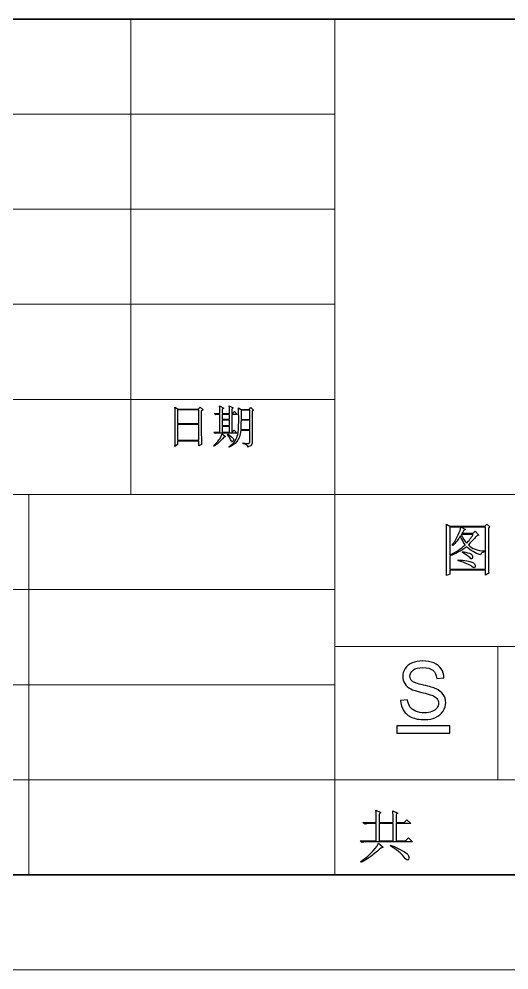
# Model space of a CAD drawing. Header units: millimetres. Extents: x -894 to 2281, y 379 to 1725.
# Drawn here: x -559.2 to -443.4, y 378.7 to 603.3 of the extents above; entities that cross this region are included whole.
import ezdxf

# ---------------------------------------------------------------- set-up
doc = ezdxf.new("R2010")
doc.units = ezdxf.units.MM
doc.layers.add('layer 1', color=7, linetype='Continuous')

msp = doc.modelspace()

# ---------------------------------------------------------------- linework, layer by layer
at = {"layer": 'layer 1', "lineweight": 35}
for points in [[(93.735, 603.34), (93.735, 603.34), (-773.752, 603.34), (-773.752, 603.34)], [(-773.752, 401.164), (-773.752, 401.164), (93.735, 401.164), (93.735, 401.164)]]:
    msp.add_open_spline(points, degree=3, dxfattribs=at)
at = {"layer": 'layer 1', "color": 1, "lineweight": 9}
for points in [[(-532.783, 603.34), (-532.783, 603.34), (-532.783, 603.34), (-532.783, 603.34)], [(-532.783, 603.34), (-532.783, 603.34), (-532.783, 491.02), (-532.783, 491.02)], [(-484.589, 603.34), (-484.589, 603.34), (-484.589, 603.34), (-484.589, 603.34)], [(-484.589, 603.34), (-484.589, 603.34), (-484.589, 401.164), (-484.589, 401.164)], [(-484.589, 580.876), (-484.589, 580.876), (-773.752, 580.876), (-773.752, 580.876)], [(-484.589, 580.876), (-484.589, 580.876), (-484.589, 580.876), (-484.589, 580.876)], [(-484.589, 558.412), (-484.589, 558.412), (-773.752, 558.412), (-773.752, 558.412)], [(-484.589, 558.412), (-484.589, 558.412), (-484.589, 558.412), (-484.589, 558.412)], [(-484.589, 535.948), (-484.589, 535.948), (-773.752, 535.948), (-773.752, 535.948)], [(-484.589, 535.948), (-484.589, 535.948), (-484.589, 535.948), (-484.589, 535.948)], [(-484.589, 513.484), (-484.589, 513.484), (-773.752, 513.484), (-773.752, 513.484)], [(-484.589, 513.484), (-484.589, 513.484), (-484.589, 513.484), (-484.589, 513.484)], [(-195.427, 491.02), (-195.427, 491.02), (-773.752, 491.02), (-773.752, 491.02)], [(-556.88, 491.02), (-556.88, 491.02), (-556.88, 491.02), (-556.88, 491.02)], [(-556.88, 491.02), (-556.88, 491.02), (-556.88, 401.164), (-556.88, 401.164)], [(-484.589, 468.556), (-484.589, 468.556), (-773.752, 468.556), (-773.752, 468.556)], [(-484.589, 468.556), (-484.589, 468.556), (-484.589, 468.556), (-484.589, 468.556)], [(-195.427, 455.078), (-195.427, 455.078), (-484.589, 455.078), (-484.589, 455.078)], [(-446.034, 455.078), (-446.034, 455.078), (-446.034, 455.078), (-446.034, 455.078)], [(-446.034, 455.078), (-446.034, 455.078), (-446.034, 423.628), (-446.034, 423.628)], [(-484.589, 446.092), (-484.589, 446.092), (-773.752, 446.092), (-773.752, 446.092)], [(-484.589, 446.092), (-484.589, 446.092), (-484.589, 446.092), (-484.589, 446.092)], [(-195.427, 423.628), (-195.427, 423.628), (-773.752, 423.628), (-773.752, 423.628)], [(-894.236, 378.7), (-894.236, 378.7), (117.832, 378.7), (117.832, 378.7)]]:
    msp.add_open_spline(points, degree=3, dxfattribs=at)
at = {"layer": 'layer 1', "color": 1}
for points, knots in [([(-522.315, 502.385), (-522.315, 502.385), (-521.685, 502.805), (-521.685, 502.805), (-521.685, 502.805), (-521.685, 502.805), (-521.685, 503.646), (-521.685, 503.646), (-521.685, 503.646), (-521.685, 503.646), (-516.682, 503.646), (-516.682, 503.646), (-516.682, 503.646), (-516.682, 503.646), (-516.682, 502.511), (-516.682, 502.511), (-516.682, 502.511), (-516.682, 502.511), (-516.051, 502.848), (-516.051, 502.848), (-516.051, 502.848), (-516.079, 503.52), (-516.093, 504.263), (-516.093, 505.076), (-516.093, 505.076), (-516.093, 505.076), (-516.093, 510.752), (-516.093, 510.752), (-516.093, 510.752), (-516.093, 510.752), (-515.672, 511.005), (-515.672, 511.005), (-515.672, 511.005), (-515.672, 511.005), (-516.388, 511.635), (-516.388, 511.635), (-516.388, 511.635), (-516.388, 511.635), (-516.807, 511.215), (-516.807, 511.215), (-516.807, 511.215), (-516.807, 511.215), (-521.558, 511.215), (-521.558, 511.215), (-521.558, 511.215), (-521.558, 511.215), (-522.315, 511.635), (-522.315, 511.635), (-522.315, 511.635), (-522.288, 509.925), (-522.274, 508.377), (-522.274, 506.988), (-522.274, 506.988), (-522.274, 505.602), (-522.288, 504.066), (-522.315, 502.385)], [0, 0, 0, 0, 0.0714286, 0.0714286, 0.0714286, 0.0714286, 0.1428571, 0.1428571, 0.1428571, 0.1428571, 0.2142857, 0.2142857, 0.2142857, 0.2142857, 0.2857143, 0.2857143, 0.2857143, 0.2857143, 0.3571429, 0.3571429, 0.3571429, 0.3571429, 0.4285714, 0.4285714, 0.4285714, 0.4285714, 0.5, 0.5, 0.5, 0.5, 0.5714286, 0.5714286, 0.5714286, 0.5714286, 0.6428571, 0.6428571, 0.6428571, 0.6428571, 0.7142857, 0.7142857, 0.7142857, 0.7142857, 0.7857143, 0.7857143, 0.7857143, 0.7857143, 0.8571429, 0.8571429, 0.8571429, 0.8571429, 0.9285714, 0.9285714, 0.9285714, 0.9285714, 1, 1, 1, 1]), ([(-521.685, 511.005), (-521.685, 511.005), (-516.682, 511.005), (-516.682, 511.005), (-516.682, 511.005), (-516.682, 511.005), (-516.682, 507.767), (-516.682, 507.767), (-516.682, 507.767), (-516.682, 507.767), (-521.685, 507.767), (-521.685, 507.767), (-521.685, 507.767), (-521.685, 507.767), (-521.685, 511.005), (-521.685, 511.005)], [0, 0, 0, 0, 0.25, 0.25, 0.25, 0.25, 0.5, 0.5, 0.5, 0.5, 0.75, 0.75, 0.75, 0.75, 1, 1, 1, 1]), ([(-511.72, 510.163), (-511.72, 510.163), (-513.024, 510.163), (-513.024, 510.163), (-513.024, 510.163), (-513.024, 510.163), (-512.687, 509.826), (-512.687, 509.826), (-512.687, 509.826), (-512.687, 509.826), (-512.098, 509.954), (-512.098, 509.954), (-512.098, 509.954), (-512.098, 509.954), (-511.72, 509.954), (-511.72, 509.954), (-511.72, 509.954), (-511.72, 509.954), (-511.72, 505.749), (-511.72, 505.749), (-511.72, 505.749), (-511.72, 505.749), (-513.15, 505.749), (-513.15, 505.749), (-513.15, 505.749), (-513.15, 505.749), (-512.812, 505.411), (-512.812, 505.411), (-512.812, 505.411), (-512.812, 505.411), (-512.224, 505.539), (-512.224, 505.539), (-512.224, 505.539), (-512.224, 505.539), (-507.727, 505.539), (-507.727, 505.539), (-507.727, 505.539), (-507.727, 505.539), (-508.356, 506.253), (-508.356, 506.253), (-508.356, 506.253), (-508.356, 506.253), (-508.819, 505.749), (-508.819, 505.749), (-508.819, 505.749), (-508.819, 505.749), (-508.903, 505.749), (-508.903, 505.749), (-508.903, 505.749), (-508.903, 505.749), (-508.903, 509.954), (-508.903, 509.954), (-508.903, 509.954), (-508.903, 509.954), (-507.599, 509.954), (-507.599, 509.954), (-507.599, 509.954), (-507.599, 509.954), (-508.272, 510.626), (-508.272, 510.626), (-508.272, 510.626), (-508.272, 510.626), (-508.735, 510.163), (-508.735, 510.163), (-508.735, 510.163), (-508.735, 510.163), (-508.903, 510.163), (-508.903, 510.163), (-508.903, 510.163), (-508.903, 510.163), (-508.903, 511.172), (-508.903, 511.172), (-508.903, 511.172), (-508.903, 511.172), (-508.566, 511.466), (-508.566, 511.466), (-508.566, 511.466), (-508.566, 511.466), (-509.492, 511.929), (-509.492, 511.929), (-509.492, 511.929), (-509.463, 511.256), (-509.449, 510.668), (-509.449, 510.163), (-509.449, 510.163), (-509.449, 510.163), (-511.173, 510.163), (-511.173, 510.163), (-511.173, 510.163), (-511.173, 510.163), (-511.173, 511.131), (-511.173, 511.131), (-511.173, 511.131), (-511.173, 511.131), (-510.794, 511.425), (-510.794, 511.425), (-510.794, 511.425), (-510.794, 511.425), (-511.763, 511.929), (-511.763, 511.929), (-511.763, 511.929), (-511.734, 511.453), (-511.72, 510.863), (-511.72, 510.163)], [0, 0, 0, 0, 0.0384615, 0.0384615, 0.0384615, 0.0384615, 0.0769231, 0.0769231, 0.0769231, 0.0769231, 0.1153846, 0.1153846, 0.1153846, 0.1153846, 0.1538462, 0.1538462, 0.1538462, 0.1538462, 0.1923077, 0.1923077, 0.1923077, 0.1923077, 0.2307692, 0.2307692, 0.2307692, 0.2307692, 0.2692308, 0.2692308, 0.2692308, 0.2692308, 0.3076923, 0.3076923, 0.3076923, 0.3076923, 0.3461538, 0.3461538, 0.3461538, 0.3461538, 0.3846154, 0.3846154, 0.3846154, 0.3846154, 0.4230769, 0.4230769, 0.4230769, 0.4230769, 0.4615385, 0.4615385, 0.4615385, 0.4615385, 0.5, 0.5, 0.5, 0.5, 0.5384615, 0.5384615, 0.5384615, 0.5384615, 0.5769231, 0.5769231, 0.5769231, 0.5769231, 0.6153846, 0.6153846, 0.6153846, 0.6153846, 0.6538462, 0.6538462, 0.6538462, 0.6538462, 0.6923077, 0.6923077, 0.6923077, 0.6923077, 0.7307692, 0.7307692, 0.7307692, 0.7307692, 0.7692308, 0.7692308, 0.7692308, 0.7692308, 0.8076923, 0.8076923, 0.8076923, 0.8076923, 0.8461538, 0.8461538, 0.8461538, 0.8461538, 0.8846154, 0.8846154, 0.8846154, 0.8846154, 0.9230769, 0.9230769, 0.9230769, 0.9230769, 0.9615385, 0.9615385, 0.9615385, 0.9615385, 1, 1, 1, 1]), ([(-511.173, 509.954), (-511.173, 509.954), (-509.449, 509.954), (-509.449, 509.954), (-509.449, 509.954), (-509.449, 509.954), (-509.449, 508.818), (-509.449, 508.818), (-509.449, 508.818), (-509.449, 508.818), (-511.173, 508.818), (-511.173, 508.818), (-511.173, 508.818), (-511.173, 508.818), (-511.173, 509.954), (-511.173, 509.954)], [0, 0, 0, 0, 0.25, 0.25, 0.25, 0.25, 0.5, 0.5, 0.5, 0.5, 0.75, 0.75, 0.75, 0.75, 1, 1, 1, 1]), ([(-506.169, 503.226), (-506.169, 503.226), (-506.213, 503.015), (-506.213, 503.015), (-506.213, 503.015), (-505.54, 502.903), (-505.176, 502.636), (-505.118, 502.216), (-505.118, 502.216), (-504.699, 502.356), (-504.426, 502.511), (-504.298, 502.679), (-504.298, 502.679), (-504.173, 502.848), (-504.11, 503.002), (-504.11, 503.142), (-504.11, 503.142), (-504.11, 503.142), (-504.11, 510.709), (-504.11, 510.709), (-504.11, 510.709), (-504.11, 510.709), (-503.731, 510.962), (-503.731, 510.962), (-503.731, 510.962), (-503.731, 510.962), (-504.404, 511.55), (-504.404, 511.55), (-504.404, 511.55), (-504.404, 511.55), (-504.783, 511.131), (-504.783, 511.131), (-504.783, 511.131), (-504.783, 511.131), (-506.675, 511.131), (-506.675, 511.131), (-506.675, 511.131), (-506.675, 511.131), (-507.305, 511.466), (-507.305, 511.466), (-507.305, 511.466), (-507.278, 510.766), (-507.264, 509.701), (-507.264, 508.271), (-507.264, 508.271), (-507.264, 506.841), (-507.334, 505.826), (-507.474, 505.223), (-507.474, 505.223), (-507.614, 504.62), (-507.845, 504.08), (-508.168, 503.605), (-508.168, 503.605), (-508.489, 503.128), (-508.974, 502.693), (-509.617, 502.301), (-509.617, 502.301), (-509.617, 502.301), (-509.533, 502.175), (-509.533, 502.175), (-509.533, 502.175), (-508.833, 502.455), (-508.224, 502.911), (-507.705, 503.54), (-507.705, 503.54), (-507.187, 504.172), (-506.871, 505.047), (-506.758, 506.168), (-506.758, 506.168), (-506.758, 506.168), (-504.657, 506.168), (-504.657, 506.168), (-504.657, 506.168), (-504.657, 506.168), (-504.657, 503.478), (-504.657, 503.478), (-504.657, 503.478), (-504.657, 503.226), (-504.74, 503.092), (-504.908, 503.079), (-504.908, 503.079), (-505.077, 503.065), (-505.497, 503.113), (-506.169, 503.226)], [0, 0, 0, 0, 0.047619, 0.047619, 0.047619, 0.047619, 0.0952381, 0.0952381, 0.0952381, 0.0952381, 0.1428571, 0.1428571, 0.1428571, 0.1428571, 0.1904762, 0.1904762, 0.1904762, 0.1904762, 0.2380952, 0.2380952, 0.2380952, 0.2380952, 0.2857143, 0.2857143, 0.2857143, 0.2857143, 0.3333333, 0.3333333, 0.3333333, 0.3333333, 0.3809524, 0.3809524, 0.3809524, 0.3809524, 0.4285714, 0.4285714, 0.4285714, 0.4285714, 0.4761905, 0.4761905, 0.4761905, 0.4761905, 0.5238095, 0.5238095, 0.5238095, 0.5238095, 0.5714286, 0.5714286, 0.5714286, 0.5714286, 0.6190476, 0.6190476, 0.6190476, 0.6190476, 0.6666667, 0.6666667, 0.6666667, 0.6666667, 0.7142857, 0.7142857, 0.7142857, 0.7142857, 0.7619048, 0.7619048, 0.7619048, 0.7619048, 0.8095238, 0.8095238, 0.8095238, 0.8095238, 0.8571429, 0.8571429, 0.8571429, 0.8571429, 0.9047619, 0.9047619, 0.9047619, 0.9047619, 0.952381, 0.952381, 0.952381, 0.952381, 1, 1, 1, 1]), ([(-506.717, 510.921), (-506.717, 510.921), (-504.657, 510.921), (-504.657, 510.921), (-504.657, 510.921), (-504.657, 510.921), (-504.657, 508.775), (-504.657, 508.775), (-504.657, 508.775), (-504.657, 508.775), (-506.717, 508.775), (-506.717, 508.775), (-506.717, 508.775), (-506.717, 508.775), (-506.717, 510.921), (-506.717, 510.921)], [0, 0, 0, 0, 0.25, 0.25, 0.25, 0.25, 0.5, 0.5, 0.5, 0.5, 0.75, 0.75, 0.75, 0.75, 1, 1, 1, 1]), ([(-511.173, 508.608), (-511.173, 508.608), (-509.449, 508.608), (-509.449, 508.608), (-509.449, 508.608), (-509.449, 508.608), (-509.449, 507.304), (-509.449, 507.304), (-509.449, 507.304), (-509.449, 507.304), (-511.173, 507.304), (-511.173, 507.304), (-511.173, 507.304), (-511.173, 507.304), (-511.173, 508.608), (-511.173, 508.608)], [0, 0, 0, 0, 0.25, 0.25, 0.25, 0.25, 0.5, 0.5, 0.5, 0.5, 0.75, 0.75, 0.75, 0.75, 1, 1, 1, 1]), ([(-506.717, 508.565), (-506.717, 508.565), (-504.657, 508.565), (-504.657, 508.565), (-504.657, 508.565), (-504.657, 508.565), (-504.657, 506.378), (-504.657, 506.378), (-504.657, 506.378), (-504.657, 506.378), (-506.758, 506.378), (-506.758, 506.378), (-506.758, 506.378), (-506.731, 507.024), (-506.717, 507.753), (-506.717, 508.565)], [0, 0, 0, 0, 0.25, 0.25, 0.25, 0.25, 0.5, 0.5, 0.5, 0.5, 0.75, 0.75, 0.75, 0.75, 1, 1, 1, 1]), ([(-521.685, 507.557), (-521.685, 507.557), (-516.682, 507.557), (-516.682, 507.557), (-516.682, 507.557), (-516.682, 507.557), (-516.682, 503.856), (-516.682, 503.856), (-516.682, 503.856), (-516.682, 503.856), (-521.685, 503.856), (-521.685, 503.856), (-521.685, 503.856), (-521.685, 503.856), (-521.685, 507.557), (-521.685, 507.557)], [0, 0, 0, 0, 0.25, 0.25, 0.25, 0.25, 0.5, 0.5, 0.5, 0.5, 0.75, 0.75, 0.75, 0.75, 1, 1, 1, 1]), ([(-511.173, 507.094), (-511.173, 507.094), (-509.449, 507.094), (-509.449, 507.094), (-509.449, 507.094), (-509.449, 507.094), (-509.449, 505.749), (-509.449, 505.749), (-509.449, 505.749), (-509.449, 505.749), (-511.173, 505.749), (-511.173, 505.749), (-511.173, 505.749), (-511.173, 505.749), (-511.173, 507.094), (-511.173, 507.094)], [0, 0, 0, 0, 0.25, 0.25, 0.25, 0.25, 0.5, 0.5, 0.5, 0.5, 0.75, 0.75, 0.75, 0.75, 1, 1, 1, 1]), ([(-511.173, 505.327), (-511.314, 504.879), (-511.566, 504.41), (-511.93, 503.919), (-511.93, 503.919), (-512.294, 503.429), (-512.73, 502.959), (-513.234, 502.511), (-513.234, 502.511), (-513.234, 502.511), (-513.108, 502.426), (-513.108, 502.426), (-513.108, 502.426), (-512.378, 502.848), (-511.609, 503.547), (-510.794, 504.529), (-510.794, 504.529), (-510.794, 504.529), (-510.417, 504.697), (-510.417, 504.697), (-510.417, 504.697), (-510.417, 504.697), (-511.173, 505.327), (-511.173, 505.327)], [0, 0, 0, 0, 0.1666667, 0.1666667, 0.1666667, 0.1666667, 0.3333333, 0.3333333, 0.3333333, 0.3333333, 0.5, 0.5, 0.5, 0.5, 0.6666667, 0.6666667, 0.6666667, 0.6666667, 0.8333333, 0.8333333, 0.8333333, 0.8333333, 1, 1, 1, 1]), ([(-509.745, 505.245), (-509.745, 505.245), (-509.87, 505.16), (-509.87, 505.16), (-509.87, 505.16), (-509.422, 504.572), (-509.154, 504.102), (-509.072, 503.752), (-509.072, 503.752), (-508.988, 503.4), (-508.853, 503.352), (-508.672, 503.605), (-508.672, 503.605), (-508.489, 503.856), (-508.455, 504.073), (-508.566, 504.256), (-508.566, 504.256), (-508.679, 504.437), (-509.072, 504.767), (-509.745, 505.245)], [0, 0, 0, 0, 0.2, 0.2, 0.2, 0.2, 0.4, 0.4, 0.4, 0.4, 0.6, 0.6, 0.6, 0.6, 0.8, 0.8, 0.8, 0.8, 1, 1, 1, 1]), ([(-448.245, 483.06), (-448.245, 483.06), (-447.931, 483.374), (-447.931, 483.374), (-447.931, 483.374), (-447.931, 483.374), (-448.668, 484.008), (-448.668, 484.008), (-448.668, 484.008), (-448.668, 484.008), (-449.088, 483.534), (-449.088, 483.534), (-449.088, 483.534), (-449.088, 483.534), (-457.354, 483.534), (-457.354, 483.534), (-457.354, 483.534), (-457.354, 483.534), (-458.197, 484.008), (-458.197, 484.008), (-458.197, 484.008), (-458.161, 483.271), (-458.145, 482.604), (-458.145, 482.006), (-458.145, 482.006), (-458.145, 482.006), (-458.145, 474.056), (-458.145, 474.056), (-458.145, 474.056), (-458.145, 473.319), (-458.161, 472.601), (-458.197, 471.897), (-458.197, 471.897), (-458.197, 471.897), (-457.408, 472.214), (-457.408, 472.214), (-457.408, 472.214), (-457.408, 472.214), (-457.408, 473.108), (-457.408, 473.108), (-457.408, 473.108), (-457.408, 473.108), (-448.984, 473.108), (-448.984, 473.108), (-448.984, 473.108), (-448.984, 473.108), (-448.984, 472.003), (-448.984, 472.003), (-448.984, 472.003), (-448.984, 472.003), (-448.194, 472.423), (-448.194, 472.423), (-448.194, 472.423), (-448.23, 472.985), (-448.245, 473.618), (-448.245, 474.319), (-448.245, 474.319), (-448.245, 474.319), (-448.245, 483.06), (-448.245, 483.06)], [0, 0, 0, 0, 0.0666667, 0.0666667, 0.0666667, 0.0666667, 0.1333333, 0.1333333, 0.1333333, 0.1333333, 0.2, 0.2, 0.2, 0.2, 0.2666667, 0.2666667, 0.2666667, 0.2666667, 0.3333333, 0.3333333, 0.3333333, 0.3333333, 0.4, 0.4, 0.4, 0.4, 0.4666667, 0.4666667, 0.4666667, 0.4666667, 0.5333333, 0.5333333, 0.5333333, 0.5333333, 0.6, 0.6, 0.6, 0.6, 0.6666667, 0.6666667, 0.6666667, 0.6666667, 0.7333333, 0.7333333, 0.7333333, 0.7333333, 0.8, 0.8, 0.8, 0.8, 0.8666667, 0.8666667, 0.8666667, 0.8666667, 0.9333333, 0.9333333, 0.9333333, 0.9333333, 1, 1, 1, 1]), ([(-457.408, 483.271), (-457.408, 483.271), (-454.776, 483.271), (-454.776, 483.271), (-454.776, 483.271), (-454.809, 482.885), (-455.02, 482.278), (-455.407, 481.454), (-455.407, 481.454), (-455.793, 480.629), (-456.267, 479.829), (-456.829, 479.059), (-456.829, 479.059), (-456.829, 479.059), (-456.669, 478.953), (-456.669, 478.953), (-456.669, 478.953), (-456.004, 479.621), (-455.407, 480.391), (-454.881, 481.269), (-454.881, 481.269), (-454.634, 480.566), (-454.266, 479.847), (-453.774, 479.111), (-453.774, 479.111), (-454.652, 478.268), (-455.863, 477.477), (-457.408, 476.741), (-457.408, 476.741), (-457.408, 476.741), (-457.408, 483.271), (-457.408, 483.271)], [0, 0, 0, 0, 0.125, 0.125, 0.125, 0.125, 0.25, 0.25, 0.25, 0.25, 0.375, 0.375, 0.375, 0.375, 0.5, 0.5, 0.5, 0.5, 0.625, 0.625, 0.625, 0.625, 0.75, 0.75, 0.75, 0.75, 0.875, 0.875, 0.875, 0.875, 1, 1, 1, 1]), ([(-457.408, 473.371), (-457.408, 473.371), (-457.408, 476.532), (-457.408, 476.532), (-457.408, 476.532), (-455.932, 477.021), (-454.6, 477.743), (-453.405, 478.691), (-453.405, 478.691), (-452.493, 477.776), (-451.406, 477.145), (-450.141, 476.795), (-450.141, 476.795), (-450.072, 477.109), (-449.755, 477.338), (-449.193, 477.477), (-449.193, 477.477), (-449.193, 477.477), (-449.193, 477.689), (-449.193, 477.689), (-449.193, 477.689), (-450.844, 477.758), (-452.107, 478.232), (-452.985, 479.111), (-452.985, 479.111), (-452.388, 479.742), (-451.923, 480.261), (-451.59, 480.663), (-451.59, 480.663), (-451.255, 481.067), (-450.896, 481.321), (-450.51, 481.427), (-450.51, 481.427), (-450.51, 481.427), (-451.406, 482.375), (-451.406, 482.375), (-451.406, 482.375), (-451.406, 482.375), (-451.88, 481.849), (-451.88, 481.849), (-451.88, 481.849), (-451.88, 481.849), (-454.51, 481.849), (-454.51, 481.849), (-454.51, 481.849), (-454.407, 482.06), (-454.275, 482.251), (-454.117, 482.429), (-454.117, 482.429), (-453.958, 482.604), (-453.81, 482.709), (-453.668, 482.743), (-453.668, 482.743), (-453.668, 482.743), (-454.67, 483.271), (-454.67, 483.271), (-454.67, 483.271), (-454.67, 483.271), (-448.984, 483.271), (-448.984, 483.271), (-448.984, 483.271), (-448.984, 483.271), (-448.984, 473.371), (-448.984, 473.371), (-448.984, 473.371), (-448.984, 473.371), (-457.408, 473.371), (-457.408, 473.371)], [0, 0, 0, 0, 0.0588235, 0.0588235, 0.0588235, 0.0588235, 0.1176471, 0.1176471, 0.1176471, 0.1176471, 0.1764706, 0.1764706, 0.1764706, 0.1764706, 0.2352941, 0.2352941, 0.2352941, 0.2352941, 0.2941176, 0.2941176, 0.2941176, 0.2941176, 0.3529412, 0.3529412, 0.3529412, 0.3529412, 0.4117647, 0.4117647, 0.4117647, 0.4117647, 0.4705882, 0.4705882, 0.4705882, 0.4705882, 0.5294118, 0.5294118, 0.5294118, 0.5294118, 0.5882353, 0.5882353, 0.5882353, 0.5882353, 0.6470588, 0.6470588, 0.6470588, 0.6470588, 0.7058824, 0.7058824, 0.7058824, 0.7058824, 0.7647059, 0.7647059, 0.7647059, 0.7647059, 0.8235294, 0.8235294, 0.8235294, 0.8235294, 0.8823529, 0.8823529, 0.8823529, 0.8823529, 0.9411765, 0.9411765, 0.9411765, 0.9411765, 1, 1, 1, 1]), ([(-454.67, 481.586), (-454.67, 481.586), (-451.88, 481.586), (-451.88, 481.586), (-451.88, 481.586), (-452.37, 480.744), (-452.88, 480.059), (-453.405, 479.533), (-453.405, 479.533), (-453.828, 479.953), (-454.248, 480.638), (-454.67, 481.586)], [0, 0, 0, 0, 0.3333333, 0.3333333, 0.3333333, 0.3333333, 0.6666667, 0.6666667, 0.6666667, 0.6666667, 1, 1, 1, 1]), ([(-454.302, 477.531), (-454.302, 477.531), (-454.353, 477.32), (-454.353, 477.32), (-454.353, 477.32), (-453.477, 476.795), (-452.889, 476.363), (-452.59, 476.031), (-452.59, 476.031), (-452.291, 475.696), (-452.107, 475.732), (-452.037, 476.136), (-452.037, 476.136), (-451.968, 476.538), (-452.107, 476.828), (-452.457, 477.006), (-452.457, 477.006), (-452.81, 477.181), (-453.423, 477.356), (-454.302, 477.531)], [0, 0, 0, 0, 0.2, 0.2, 0.2, 0.2, 0.4, 0.4, 0.4, 0.4, 0.6, 0.6, 0.6, 0.6, 0.8, 0.8, 0.8, 0.8, 1, 1, 1, 1]), ([(-455.407, 475.584), (-455.407, 475.584), (-455.407, 475.373), (-455.407, 475.373), (-455.407, 475.373), (-453.722, 474.881), (-452.641, 474.425), (-452.17, 474.005), (-452.17, 474.005), (-451.696, 473.582), (-451.44, 473.591), (-451.406, 474.029), (-451.406, 474.029), (-451.37, 474.47), (-451.624, 474.802), (-452.17, 475.031), (-452.17, 475.031), (-452.713, 475.258), (-453.792, 475.442), (-455.407, 475.584)], [0, 0, 0, 0, 0.2, 0.2, 0.2, 0.2, 0.4, 0.4, 0.4, 0.4, 0.6, 0.6, 0.6, 0.6, 0.8, 0.8, 0.8, 0.8, 1, 1, 1, 1]), ([(-469.028, 442.383), (-469.028, 442.383), (-467.355, 442.53), (-467.355, 442.53), (-467.355, 442.53), (-467.277, 441.859), (-467.093, 441.31), (-466.803, 440.879), (-466.803, 440.879), (-466.513, 440.449), (-466.064, 440.102), (-465.455, 439.837), (-465.455, 439.837), (-464.847, 439.572), (-464.16, 439.441), (-463.399, 439.441), (-463.399, 439.441), (-462.722, 439.441), (-462.126, 439.541), (-461.608, 439.74), (-461.608, 439.74), (-461.09, 439.943), (-460.704, 440.218), (-460.451, 440.567), (-460.451, 440.567), (-460.198, 440.92), (-460.07, 441.3), (-460.07, 441.715), (-460.07, 441.715), (-460.07, 442.136), (-460.192, 442.502), (-460.438, 442.817), (-460.438, 442.817), (-460.682, 443.132), (-461.084, 443.394), (-461.643, 443.606), (-461.643, 443.606), (-462.005, 443.747), (-462.797, 443.965), (-464.029, 444.261), (-464.029, 444.261), (-465.259, 444.558), (-466.123, 444.835), (-466.616, 445.097), (-466.616, 445.097), (-467.256, 445.431), (-467.733, 445.849), (-468.048, 446.345), (-468.048, 446.345), (-468.36, 446.842), (-468.516, 447.397), (-468.516, 448.015), (-468.516, 448.015), (-468.516, 448.688), (-468.326, 449.322), (-467.942, 449.909), (-467.942, 449.909), (-467.558, 450.498), (-466.997, 450.944), (-466.26, 451.25), (-466.26, 451.25), (-465.521, 451.553), (-464.703, 451.706), (-463.802, 451.706), (-463.802, 451.706), (-462.806, 451.706), (-461.933, 451.547), (-461.172, 451.225), (-461.172, 451.225), (-460.413, 450.907), (-459.83, 450.436), (-459.421, 449.815), (-459.421, 449.815), (-459.015, 449.194), (-458.794, 448.489), (-458.763, 447.703), (-458.763, 447.703), (-458.763, 447.703), (-460.463, 447.575), (-460.463, 447.575), (-460.463, 447.575), (-460.557, 448.42), (-460.866, 449.063), (-461.393, 449.494), (-461.393, 449.494), (-461.92, 449.927), (-462.697, 450.143), (-463.727, 450.143), (-463.727, 450.143), (-464.8, 450.143), (-465.58, 449.946), (-466.073, 449.553), (-466.073, 449.553), (-466.563, 449.16), (-466.809, 448.685), (-466.809, 448.133), (-466.809, 448.133), (-466.809, 447.65), (-466.635, 447.253), (-466.288, 446.945), (-466.288, 446.945), (-465.945, 446.633), (-465.056, 446.314), (-463.614, 445.99), (-463.614, 445.99), (-462.173, 445.662), (-461.184, 445.378), (-460.647, 445.135), (-460.647, 445.135), (-459.867, 444.773), (-459.29, 444.317), (-458.919, 443.768), (-458.919, 443.768), (-458.547, 443.216), (-458.364, 442.58), (-458.364, 441.862), (-458.364, 441.862), (-458.364, 441.148), (-458.566, 440.477), (-458.975, 439.847), (-458.975, 439.847), (-459.384, 439.216), (-459.97, 438.726), (-460.735, 438.374), (-460.735, 438.374), (-461.499, 438.024), (-462.36, 437.85), (-463.315, 437.85), (-463.315, 437.85), (-464.529, 437.85), (-465.546, 438.024), (-466.363, 438.38), (-466.363, 438.38), (-467.184, 438.733), (-467.826, 439.263), (-468.294, 439.974), (-468.294, 439.974), (-468.759, 440.683), (-469.006, 441.488), (-469.028, 442.383)], [0, 0, 0, 0, 0.0285714, 0.0285714, 0.0285714, 0.0285714, 0.0571429, 0.0571429, 0.0571429, 0.0571429, 0.0857143, 0.0857143, 0.0857143, 0.0857143, 0.1142857, 0.1142857, 0.1142857, 0.1142857, 0.1428571, 0.1428571, 0.1428571, 0.1428571, 0.1714286, 0.1714286, 0.1714286, 0.1714286, 0.2, 0.2, 0.2, 0.2, 0.2285714, 0.2285714, 0.2285714, 0.2285714, 0.2571429, 0.2571429, 0.2571429, 0.2571429, 0.2857143, 0.2857143, 0.2857143, 0.2857143, 0.3142857, 0.3142857, 0.3142857, 0.3142857, 0.3428571, 0.3428571, 0.3428571, 0.3428571, 0.3714286, 0.3714286, 0.3714286, 0.3714286, 0.4, 0.4, 0.4, 0.4, 0.4285714, 0.4285714, 0.4285714, 0.4285714, 0.4571429, 0.4571429, 0.4571429, 0.4571429, 0.4857143, 0.4857143, 0.4857143, 0.4857143, 0.5142857, 0.5142857, 0.5142857, 0.5142857, 0.5428571, 0.5428571, 0.5428571, 0.5428571, 0.5714286, 0.5714286, 0.5714286, 0.5714286, 0.6, 0.6, 0.6, 0.6, 0.6285714, 0.6285714, 0.6285714, 0.6285714, 0.6571429, 0.6571429, 0.6571429, 0.6571429, 0.6857143, 0.6857143, 0.6857143, 0.6857143, 0.7142857, 0.7142857, 0.7142857, 0.7142857, 0.7428571, 0.7428571, 0.7428571, 0.7428571, 0.7714286, 0.7714286, 0.7714286, 0.7714286, 0.8, 0.8, 0.8, 0.8, 0.8285714, 0.8285714, 0.8285714, 0.8285714, 0.8571429, 0.8571429, 0.8571429, 0.8571429, 0.8857143, 0.8857143, 0.8857143, 0.8857143, 0.9142857, 0.9142857, 0.9142857, 0.9142857, 0.9428571, 0.9428571, 0.9428571, 0.9428571, 0.9714286, 0.9714286, 0.9714286, 0.9714286, 1, 1, 1, 1]), ([(-469.87, 436.376), (-469.87, 436.376), (-457.384, 436.376), (-457.384, 436.376), (-457.384, 436.376), (-457.384, 436.376), (-457.384, 434.674), (-457.384, 434.674), (-457.384, 434.674), (-457.384, 434.674), (-469.87, 434.674), (-469.87, 434.674), (-469.87, 434.674), (-469.87, 434.674), (-469.87, 436.376), (-469.87, 436.376)], [0, 0, 0, 0, 0.25, 0.25, 0.25, 0.25, 0.5, 0.5, 0.5, 0.5, 0.75, 0.75, 0.75, 0.75, 1, 1, 1, 1]), ([(-474.795, 413.542), (-474.795, 413.542), (-477.9, 413.542), (-477.9, 413.542), (-477.9, 413.542), (-477.9, 413.542), (-477.48, 413.12), (-477.48, 413.12), (-477.48, 413.12), (-477.163, 413.225), (-476.813, 413.277), (-476.426, 413.277), (-476.426, 413.277), (-476.426, 413.277), (-474.795, 413.277), (-474.795, 413.277), (-474.795, 413.277), (-474.795, 413.277), (-474.795, 409.224), (-474.795, 409.224), (-474.795, 409.224), (-474.795, 409.224), (-478.585, 409.224), (-478.585, 409.224), (-478.585, 409.224), (-478.585, 409.224), (-478.165, 408.802), (-478.165, 408.802), (-478.165, 408.802), (-477.848, 408.908), (-477.498, 408.959), (-477.111, 408.959), (-477.111, 408.959), (-477.111, 408.959), (-466.212, 408.959), (-466.212, 408.959), (-466.212, 408.959), (-466.212, 408.959), (-467.16, 409.907), (-467.16, 409.907), (-467.16, 409.907), (-467.16, 409.907), (-467.845, 409.224), (-467.845, 409.224), (-467.845, 409.224), (-467.845, 409.224), (-470.055, 409.224), (-470.055, 409.224), (-470.055, 409.224), (-470.055, 409.224), (-470.055, 413.277), (-470.055, 413.277), (-470.055, 413.277), (-470.055, 413.277), (-466.634, 413.277), (-466.634, 413.277), (-466.634, 413.277), (-466.634, 413.277), (-467.528, 414.173), (-467.528, 414.173), (-467.528, 414.173), (-467.528, 414.173), (-468.159, 413.542), (-468.159, 413.542), (-468.159, 413.542), (-468.159, 413.542), (-470.055, 413.542), (-470.055, 413.542), (-470.055, 413.542), (-470.055, 413.542), (-470.055, 415.436), (-470.055, 415.436), (-470.055, 415.436), (-470.055, 415.436), (-469.687, 415.752), (-469.687, 415.752), (-469.687, 415.752), (-469.687, 415.752), (-470.846, 416.332), (-470.846, 416.332), (-470.846, 416.332), (-470.81, 415.876), (-470.792, 414.946), (-470.792, 413.542), (-470.792, 413.542), (-470.792, 413.542), (-474.056, 413.542), (-474.056, 413.542), (-474.056, 413.542), (-474.056, 413.542), (-474.056, 415.541), (-474.056, 415.541), (-474.056, 415.541), (-474.056, 415.541), (-473.688, 415.91), (-473.688, 415.91), (-473.688, 415.91), (-473.688, 415.91), (-474.847, 416.438), (-474.847, 416.438), (-474.847, 416.438), (-474.811, 415.698), (-474.795, 414.735), (-474.795, 413.542)], [0, 0, 0, 0, 0.0384615, 0.0384615, 0.0384615, 0.0384615, 0.0769231, 0.0769231, 0.0769231, 0.0769231, 0.1153846, 0.1153846, 0.1153846, 0.1153846, 0.1538462, 0.1538462, 0.1538462, 0.1538462, 0.1923077, 0.1923077, 0.1923077, 0.1923077, 0.2307692, 0.2307692, 0.2307692, 0.2307692, 0.2692308, 0.2692308, 0.2692308, 0.2692308, 0.3076923, 0.3076923, 0.3076923, 0.3076923, 0.3461538, 0.3461538, 0.3461538, 0.3461538, 0.3846154, 0.3846154, 0.3846154, 0.3846154, 0.4230769, 0.4230769, 0.4230769, 0.4230769, 0.4615385, 0.4615385, 0.4615385, 0.4615385, 0.5, 0.5, 0.5, 0.5, 0.5384615, 0.5384615, 0.5384615, 0.5384615, 0.5769231, 0.5769231, 0.5769231, 0.5769231, 0.6153846, 0.6153846, 0.6153846, 0.6153846, 0.6538462, 0.6538462, 0.6538462, 0.6538462, 0.6923077, 0.6923077, 0.6923077, 0.6923077, 0.7307692, 0.7307692, 0.7307692, 0.7307692, 0.7692308, 0.7692308, 0.7692308, 0.7692308, 0.8076923, 0.8076923, 0.8076923, 0.8076923, 0.8461538, 0.8461538, 0.8461538, 0.8461538, 0.8846154, 0.8846154, 0.8846154, 0.8846154, 0.9230769, 0.9230769, 0.9230769, 0.9230769, 0.9615385, 0.9615385, 0.9615385, 0.9615385, 1, 1, 1, 1]), ([(-474.056, 413.277), (-474.056, 413.277), (-470.792, 413.277), (-470.792, 413.277), (-470.792, 413.277), (-470.792, 413.277), (-470.792, 409.224), (-470.792, 409.224), (-470.792, 409.224), (-470.792, 409.224), (-474.056, 409.224), (-474.056, 409.224), (-474.056, 409.224), (-474.056, 409.224), (-474.056, 413.277), (-474.056, 413.277)], [0, 0, 0, 0, 0.25, 0.25, 0.25, 0.25, 0.5, 0.5, 0.5, 0.5, 0.75, 0.75, 0.75, 0.75, 1, 1, 1, 1]), ([(-474.216, 408.645), (-474.355, 408.258), (-474.786, 407.652), (-475.505, 406.827), (-475.505, 406.827), (-476.224, 406.003), (-477.199, 405.17), (-478.428, 404.327), (-478.428, 404.327), (-478.428, 404.327), (-478.322, 404.116), (-478.322, 404.116), (-478.322, 404.116), (-477.585, 404.502), (-476.9, 404.916), (-476.269, 405.354), (-476.269, 405.354), (-475.638, 405.792), (-474.777, 406.504), (-473.688, 407.486), (-473.688, 407.486), (-473.688, 407.486), (-473.111, 407.697), (-473.111, 407.697), (-473.111, 407.697), (-473.111, 407.697), (-474.216, 408.645), (-474.216, 408.645)], [0, 0, 0, 0, 0.1428571, 0.1428571, 0.1428571, 0.1428571, 0.2857143, 0.2857143, 0.2857143, 0.2857143, 0.4285714, 0.4285714, 0.4285714, 0.4285714, 0.5714286, 0.5714286, 0.5714286, 0.5714286, 0.7142857, 0.7142857, 0.7142857, 0.7142857, 0.8571429, 0.8571429, 0.8571429, 0.8571429, 1, 1, 1, 1]), ([(-471.426, 408.014), (-469.916, 407.066), (-468.863, 406.205), (-468.265, 405.432), (-468.265, 405.432), (-467.67, 404.66), (-467.292, 404.46), (-467.133, 404.828), (-467.133, 404.828), (-466.976, 405.197), (-467.045, 405.59), (-467.344, 406.012), (-467.344, 406.012), (-467.643, 406.432), (-468.986, 407.171), (-471.372, 408.222), (-471.372, 408.222), (-471.372, 408.222), (-471.426, 408.014), (-471.426, 408.014)], [0, 0, 0, 0, 0.2, 0.2, 0.2, 0.2, 0.4, 0.4, 0.4, 0.4, 0.6, 0.6, 0.6, 0.6, 0.8, 0.8, 0.8, 0.8, 1, 1, 1, 1])]:
    msp.add_open_spline(points, degree=3, knots=knots, dxfattribs=at)
at = {"layer": 'layer 1', "lineweight": 9}
msp.add_open_spline([(-773.752, 401.164), (-773.752, 401.164), (93.735, 401.164), (93.735, 401.164)], degree=3, dxfattribs=at)

doc.saveas('drawing.dxf')
